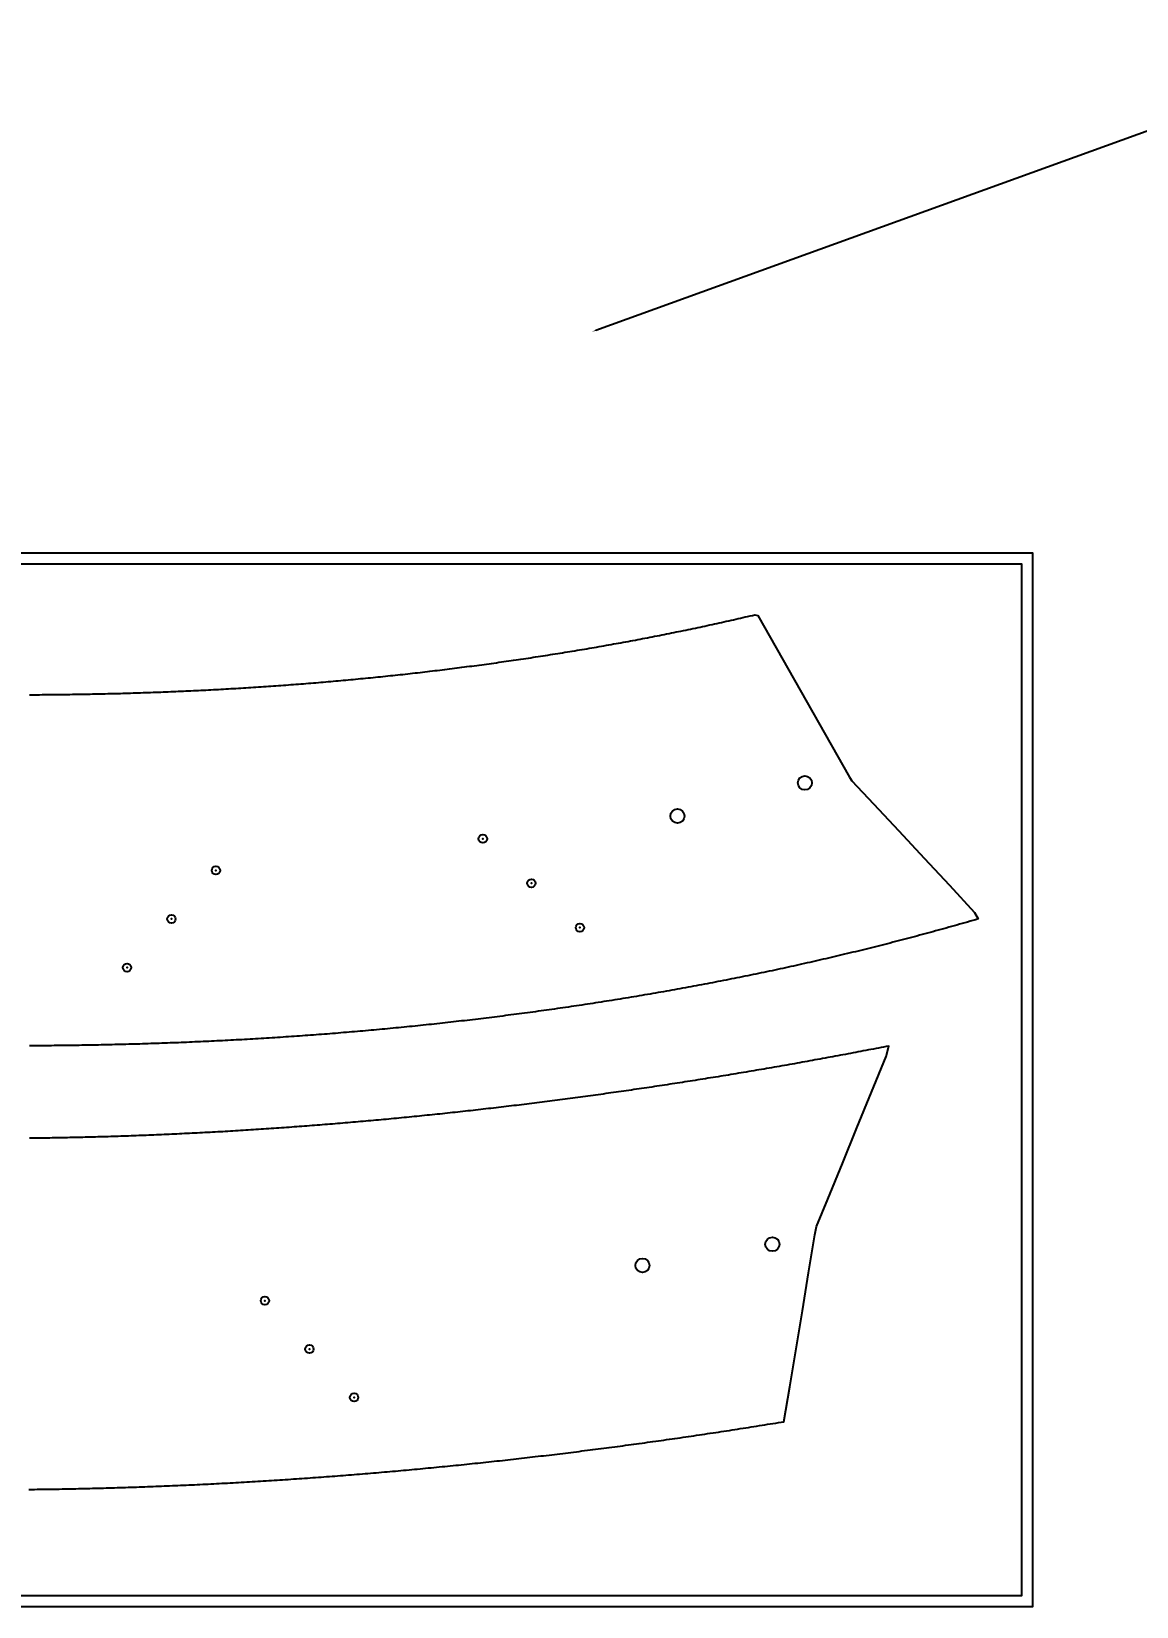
# Model space of a CAD drawing. Extents: x 15 to 497, y 19 to 601.
# Drawn here: x 187.5 to 237.9, y 81.1 to 152.8 of the extents above; entities that cross this region are included whole.
import ezdxf

# ---------------------------------------------------------------- set-up
doc = ezdxf.new("R2010")
doc.units = 0
doc.header["$PDMODE"] = 32
doc.header["$PDSIZE"] = 0.38
doc.layers.get('0').update_dxf_attribs({"linetype": 'CONTINUOUS'})
for name, color, linetype in [('ANNOTATION', 7, 'CONTINUOUS'), ('CUT_SHEET', 1, 'CONTINUOUS'), ('DRILLING', 3, 'CONTINUOUS'), ('ENGRAVE', 4, 'CONTINUOUS')]:
    doc.layers.add(name, color=color, linetype=linetype)

# ---------------------------------------------------------------- blocks, each defined once
blk = doc.blocks.new('*U773')
at = {"layer": 'ENGRAVE'}
blk.add_point((0, 0), dxfattribs=at)
blk = doc.blocks.new('*U774')
at = {"layer": 'ENGRAVE', "color": 0, "linetype": 'BYBLOCK'}
for p in [(0, 0), (3, 0), (6, 0)]:
    blk.add_blockref('*U773', p, dxfattribs=at)
blk = doc.blocks.new('*U791')
at = {"layer": 'ENGRAVE'}
blk.add_point((0, 0), dxfattribs=at)
blk = doc.blocks.new('*U792')
at = {"layer": 'ENGRAVE', "color": 0, "linetype": 'BYBLOCK'}
for p in [(0, 0), (3, 0), (6, 0)]:
    blk.add_blockref('*U791', p, dxfattribs=at)
blk = doc.blocks.new('*U793')
at = {"layer": 'ENGRAVE'}
blk.add_point((0, 0), dxfattribs=at)
blk = doc.blocks.new('*U794')
at = {"layer": 'ENGRAVE', "color": 0, "linetype": 'BYBLOCK'}
for p in [(0, 0), (3, 0), (6, 0)]:
    blk.add_blockref('*U793', p, dxfattribs=at)
blk = doc.blocks.new('*U869')
at = {"layer": 'ANNOTATION', "linetype": 'BYBLOCK'}
blk.add_line((244.751, 150.618), (245.111, 150.618), dxfattribs=at)
blk.add_lwpolyline([(213.248, 139.222), (244.751, 150.618)], dxfattribs=at)
at = {"layer": 'ANNOTATION'}
blk.add_solid([(213.258, 139.194), (213.079, 139.161), (213.238, 139.25)], dxfattribs=at)
blk.add_text('8 Sheets Total - Arch #21', height=4, dxfattribs=at).set_placement((244.929, 148.627))

msp = doc.modelspace()

# ---------------------------------------------------------------- linework, layer by layer
for points in [[(187.426, 122.614, 0), (187.541, 122.614, 0), (187.657, 122.615, 0), (187.772, 122.615, 0), (187.888, 122.616, 0), (188.003, 122.617, 0), (188.118, 122.618, 0), (188.234, 122.619, 0), (188.349, 122.62, 0), (188.464, 122.621, 0), (188.58, 122.622, 0), (188.695, 122.623, 0), (188.81, 122.624, 0), (188.926, 122.626, 0), (189.041, 122.627, 0), (189.156, 122.628, 0), (189.272, 122.63, 0), (189.387, 122.632, 0), (189.502, 122.633, 0), (189.617, 122.635, 0), (189.733, 122.637, 0), (189.848, 122.639, 0), (189.963, 122.641, 0), (190.078, 122.643, 0), (190.193, 122.645, 0), (190.308, 122.648, 0), (190.423, 122.65, 0), (190.539, 122.652, 0), (190.654, 122.655, 0), (190.769, 122.657, 0), (190.884, 122.66, 0), (190.999, 122.663, 0), (191.114, 122.665, 0), (191.229, 122.668, 0), (191.344, 122.671, 0), (191.459, 122.674, 0), (191.574, 122.677, 0), (191.689, 122.681, 0), (191.804, 122.684, 0), (191.918, 122.687, 0), (192.033, 122.691, 0), (192.148, 122.694, 0), (192.263, 122.698, 0), (192.378, 122.701, 0), (192.493, 122.705, 0), (192.608, 122.709, 0), (192.722, 122.713, 0), (192.837, 122.717, 0), (192.952, 122.721, 0), (193.067, 122.725, 0), (193.181, 122.729, 0), (193.296, 122.733, 0), (193.411, 122.737, 0), (193.525, 122.742, 0), (193.64, 122.746, 0), (193.755, 122.751, 0), (193.869, 122.756, 0), (193.984, 122.76, 0), (194.098, 122.765, 0), (194.213, 122.77, 0), (194.327, 122.775, 0), (194.442, 122.78, 0), (194.556, 122.785, 0), (194.671, 122.79, 0), (194.785, 122.796, 0), (194.9, 122.801, 0), (195.014, 122.806, 0), (195.128, 122.812, 0), (195.243, 122.818, 0), (195.357, 122.823, 0), (195.472, 122.829, 0), (195.586, 122.835, 0), (195.7, 122.841, 0), (195.814, 122.847, 0), (195.929, 122.853, 0), (196.043, 122.859, 0), (196.157, 122.865, 0), (196.271, 122.872, 0), (196.385, 122.878, 0), (196.5, 122.885, 0), (196.614, 122.891, 0), (196.728, 122.898, 0), (196.842, 122.905, 0), (196.956, 122.911, 0), (197.07, 122.918, 0), (197.184, 122.925, 0), (197.298, 122.932, 0), (197.412, 122.939, 0), (197.526, 122.947, 0), (197.64, 122.954, 0), (197.754, 122.961, 0), (197.868, 122.969, 0), (197.982, 122.976, 0), (198.096, 122.984, 0), (198.21, 122.992, 0), (198.324, 122.999, 0), (198.437, 123.007, 0), (198.551, 123.015, 0), (198.665, 123.023, 0), (198.779, 123.031, 0), (198.892, 123.04, 0), (199.006, 123.048, 0), (199.12, 123.056, 0), (199.234, 123.065, 0), (199.347, 123.073, 0), (199.461, 123.082, 0), (199.575, 123.091, 0), (199.688, 123.099, 0), (199.802, 123.108, 0), (199.915, 123.117, 0), (200.029, 123.126, 0), (200.142, 123.135, 0), (200.256, 123.144, 0), (200.369, 123.154, 0), (200.483, 123.163, 0), (200.596, 123.173, 0), (200.71, 123.182, 0), (200.823, 123.192, 0), (200.937, 123.201, 0), (201.05, 123.211, 0), (201.163, 123.221, 0), (201.277, 123.231, 0), (201.39, 123.241, 0), (201.503, 123.251, 0), (201.617, 123.261, 0), (201.73, 123.272, 0), (201.843, 123.282, 0), (201.956, 123.292, 0), (202.07, 123.303, 0), (202.183, 123.313, 0), (202.296, 123.324, 0), (202.409, 123.335, 0), (202.522, 123.346, 0), (202.635, 123.357, 0), (202.748, 123.368, 0), (202.861, 123.379, 0), (202.974, 123.39, 0), (203.087, 123.401, 0), (203.2, 123.413, 0), (203.313, 123.424, 0), (203.426, 123.436, 0), (203.539, 123.447, 0), (203.652, 123.459, 0), (203.765, 123.471, 0), (203.878, 123.483, 0), (203.991, 123.495, 0), (204.104, 123.507, 0), (204.217, 123.519, 0), (204.329, 123.531, 0), (204.442, 123.543, 0), (204.555, 123.556, 0), (204.668, 123.568, 0), (204.78, 123.581, 0), (204.893, 123.594, 0), (205.006, 123.606, 0), (205.118, 123.619, 0), (205.231, 123.632, 0), (205.344, 123.645, 0), (205.456, 123.658, 0), (205.569, 123.671, 0), (205.681, 123.685, 0), (205.794, 123.698, 0), (205.906, 123.711, 0), (206.019, 123.725, 0), (206.131, 123.738, 0), (206.244, 123.752, 0), (206.356, 123.766, 0), (206.469, 123.78, 0), (206.581, 123.794, 0), (206.694, 123.808, 0), (206.806, 123.822, 0), (206.918, 123.836, 0), (207.031, 123.85, 0), (207.143, 123.865, 0), (207.255, 123.879, 0), (207.367, 123.894, 0), (207.48, 123.908, 0), (207.592, 123.923, 0), (207.704, 123.938, 0), (207.816, 123.953, 0), (207.928, 123.968, 0), (208.041, 123.983, 0), (208.153, 123.998, 0), (208.265, 124.013, 0), (208.377, 124.028, 0), (208.489, 124.044, 0), (208.601, 124.059, 0), (208.713, 124.075, 0), (208.825, 124.091, 0), (208.937, 124.106, 0), (209.049, 124.122, 0), (209.161, 124.138, 0), (209.273, 124.154, 0), (209.384, 124.17, 0), (209.496, 124.187, 0), (209.608, 124.203, 0), (209.72, 124.219, 0), (209.832, 124.236, 0), (209.943, 124.252, 0), (210.055, 124.269, 0), (210.167, 124.286, 0), (210.278, 124.302, 0), (210.39, 124.319, 0), (210.501, 124.336, 0), (210.613, 124.353, 0), (210.724, 124.37, 0), (210.836, 124.388, 0), (210.947, 124.405, 0), (211.059, 124.422, 0), (211.17, 124.44, 0), (211.282, 124.458, 0), (211.393, 124.475, 0), (211.504, 124.493, 0), (211.615, 124.511, 0), (211.727, 124.529, 0), (211.838, 124.547, 0), (211.949, 124.565, 0), (212.06, 124.583, 0), (212.171, 124.602, 0), (212.282, 124.62, 0), (212.393, 124.638, 0), (212.504, 124.657, 0), (212.615, 124.676, 0), (212.726, 124.694, 0), (212.837, 124.713, 0), (212.947, 124.732, 0), (213.058, 124.751, 0), (213.169, 124.77, 0), (213.279, 124.789, 0), (213.39, 124.809, 0), (213.501, 124.828, 0), (213.611, 124.847, 0), (213.722, 124.867, 0), (213.832, 124.887, 0), (213.943, 124.906, 0), (214.053, 124.926, 0), (214.163, 124.946, 0), (214.273, 124.966, 0), (214.384, 124.986, 0), (214.494, 125.006, 0), (214.604, 125.027, 0), (214.714, 125.047, 0), (214.824, 125.067, 0), (214.934, 125.088, 0), (215.044, 125.108, 0), (215.154, 125.129, 0), (215.264, 125.15, 0), (215.374, 125.171, 0), (215.484, 125.192, 0), (215.593, 125.213, 0), (215.703, 125.234, 0), (215.813, 125.255, 0), (215.922, 125.277, 0), (216.032, 125.298, 0), (216.142, 125.32, 0), (216.251, 125.341, 0), (216.36, 125.363, 0), (216.47, 125.385, 0), (216.579, 125.407, 0), (216.689, 125.429, 0), (216.798, 125.451, 0), (216.907, 125.473, 0), (217.016, 125.495, 0), (217.125, 125.517, 0), (217.235, 125.54, 0), (217.344, 125.562, 0), (217.453, 125.585, 0), (217.562, 125.608, 0), (217.67, 125.631, 0), (217.779, 125.654, 0), (217.888, 125.677, 0), (217.997, 125.7, 0), (218.106, 125.723, 0), (218.214, 125.746, 0), (218.323, 125.77, 0), (218.432, 125.793, 0), (218.54, 125.817, 0), (218.649, 125.84, 0), (218.757, 125.864, 0), (218.866, 125.888, 0), (218.974, 125.912, 0), (219.082, 125.936, 0), (219.191, 125.96, 0), (219.299, 125.984, 0), (219.407, 126.009, 0), (219.515, 126.033, 0), (219.623, 126.058, 0), (219.731, 126.082, 0), (219.839, 126.107, 0), (219.947, 126.132, 0), (220.055, 126.157, 0), (220.163, 126.182, 0), (220.271, 126.207, 0), (220.379, 126.232, 0), (220.486, 126.257, 0), (220.623, 126.223, 0), (221.459, 124.75, 0), (222.296, 123.277, 0), (223.132, 121.804, 0), (223.968, 120.331, 0), (224.805, 118.859, 0)], [(224.805, 118.859, 0), (224.919, 118.697, 0), (225.894, 117.649, 0), (227.048, 116.409, 0), (228.202, 115.17, 0), (229.356, 113.93, 0), (230.51, 112.69, 0), (230.664, 112.396, 0), (230.543, 112.36, 0), (230.422, 112.325, 0), (230.302, 112.29, 0), (230.181, 112.255, 0), (230.06, 112.221, 0), (229.939, 112.186, 0), (229.818, 112.152, 0), (229.697, 112.117, 0), (229.576, 112.083, 0), (229.455, 112.049, 0), (229.334, 112.015, 0), (229.212, 111.981, 0), (229.091, 111.948, 0), (228.97, 111.914, 0), (228.849, 111.881, 0), (228.727, 111.847, 0), (228.606, 111.814, 0), (228.485, 111.781, 0), (228.363, 111.748, 0), (228.242, 111.715, 0), (228.12, 111.682, 0), (227.999, 111.65, 0), (227.877, 111.617, 0), (227.756, 111.585, 0), (227.634, 111.553, 0), (227.513, 111.521, 0), (227.391, 111.489, 0), (227.269, 111.457, 0), (227.148, 111.425, 0), (227.026, 111.393, 0), (226.904, 111.362, 0), (226.782, 111.33, 0), (226.661, 111.299, 0), (226.539, 111.268, 0), (226.417, 111.237, 0), (226.295, 111.206, 0), (226.173, 111.175, 0), (226.051, 111.144, 0), (225.929, 111.114, 0), (225.807, 111.083, 0), (225.685, 111.053, 0), (225.563, 111.023, 0), (225.441, 110.993, 0), (225.318, 110.963, 0), (225.196, 110.933, 0), (225.074, 110.903, 0), (224.952, 110.874, 0), (224.83, 110.844, 0), (224.707, 110.815, 0), (224.585, 110.785, 0), (224.463, 110.756, 0), (224.34, 110.727, 0), (224.218, 110.698, 0), (224.095, 110.669, 0), (223.973, 110.641, 0), (223.85, 110.612, 0), (223.728, 110.584, 0), (223.605, 110.555, 0), (223.483, 110.527, 0), (223.36, 110.499, 0), (223.238, 110.471, 0), (223.115, 110.443, 0), (222.992, 110.415, 0), (222.87, 110.388, 0), (222.747, 110.36, 0), (222.624, 110.333, 0), (222.501, 110.305, 0), (222.379, 110.278, 0), (222.256, 110.251, 0), (222.133, 110.224, 0), (222.01, 110.197, 0), (221.887, 110.17, 0), (221.764, 110.144, 0), (221.641, 110.117, 0), (221.519, 110.091, 0), (221.396, 110.065, 0), (221.273, 110.038, 0), (221.15, 110.012, 0), (221.026, 109.986, 0), (220.903, 109.961, 0), (220.78, 109.935, 0), (220.657, 109.909, 0), (220.534, 109.884, 0), (220.411, 109.858, 0), (220.288, 109.833, 0), (220.165, 109.808, 0), (220.041, 109.783, 0), (219.918, 109.758, 0), (219.795, 109.733, 0), (219.671, 109.708, 0), (219.548, 109.684, 0), (219.425, 109.659, 0), (219.301, 109.635, 0), (219.178, 109.61, 0), (219.055, 109.586, 0), (218.931, 109.562, 0), (218.808, 109.538, 0), (218.684, 109.514, 0), (218.561, 109.49, 0), (218.437, 109.467, 0), (218.314, 109.443, 0), (218.19, 109.42, 0), (218.067, 109.396, 0), (217.943, 109.373, 0), (217.82, 109.35, 0), (217.696, 109.327, 0), (217.572, 109.304, 0), (217.449, 109.281, 0), (217.325, 109.259, 0), (217.201, 109.236, 0), (217.077, 109.214, 0), (216.954, 109.191, 0), (216.83, 109.169, 0), (216.706, 109.147, 0), (216.582, 109.125, 0), (216.459, 109.103, 0), (216.335, 109.081, 0), (216.211, 109.059, 0), (216.087, 109.038, 0), (215.963, 109.016, 0), (215.839, 108.995, 0), (215.715, 108.973, 0), (215.591, 108.952, 0), (215.467, 108.931, 0), (215.343, 108.91, 0), (215.219, 108.889, 0), (215.095, 108.868, 0), (214.971, 108.847, 0), (214.847, 108.827, 0), (214.723, 108.806, 0), (214.599, 108.786, 0), (214.475, 108.766, 0), (214.351, 108.745, 0), (214.227, 108.725, 0), (214.103, 108.705, 0), (213.978, 108.685, 0), (213.854, 108.666, 0), (213.73, 108.646, 0), (213.606, 108.626, 0), (213.482, 108.607, 0), (213.357, 108.588, 0), (213.233, 108.568, 0), (213.109, 108.549, 0), (212.985, 108.53, 0), (212.86, 108.511, 0), (212.736, 108.492, 0), (212.612, 108.473, 0), (212.487, 108.455, 0), (212.363, 108.436, 0), (212.239, 108.418, 0), (212.114, 108.399, 0), (211.99, 108.381, 0), (211.865, 108.363, 0), (211.741, 108.345, 0), (211.616, 108.327, 0), (211.492, 108.309, 0), (211.367, 108.291, 0), (211.243, 108.273, 0), (211.118, 108.256, 0), (210.994, 108.238, 0), (210.869, 108.221, 0), (210.745, 108.204, 0), (210.62, 108.186, 0), (210.496, 108.169, 0), (210.371, 108.152, 0), (210.247, 108.135, 0), (210.122, 108.119, 0), (209.997, 108.102, 0), (209.873, 108.085, 0), (209.748, 108.069, 0), (209.623, 108.052, 0), (209.499, 108.036, 0), (209.374, 108.02, 0), (209.249, 108.004, 0), (209.125, 107.988, 0), (209, 107.972, 0), (208.875, 107.956, 0), (208.75, 107.94, 0), (208.626, 107.925, 0), (208.501, 107.909, 0), (208.376, 107.894, 0), (208.251, 107.878, 0), (208.126, 107.863, 0), (208.002, 107.848, 0), (207.877, 107.833, 0), (207.752, 107.818, 0), (207.627, 107.803, 0), (207.502, 107.788, 0), (207.377, 107.774, 0), (207.252, 107.759, 0), (207.128, 107.745, 0), (207.003, 107.73, 0), (206.878, 107.716, 0), (206.753, 107.702, 0), (206.628, 107.688, 0), (206.503, 107.674, 0), (206.378, 107.66, 0), (206.253, 107.646, 0), (206.128, 107.632, 0), (206.003, 107.619, 0), (205.878, 107.605, 0), (205.753, 107.592, 0), (205.628, 107.579, 0), (205.503, 107.565, 0), (205.378, 107.552, 0), (205.253, 107.539, 0), (205.128, 107.526, 0), (205.003, 107.513, 0), (204.877, 107.501, 0), (204.752, 107.488, 0), (204.627, 107.475, 0), (204.502, 107.463, 0), (204.377, 107.451, 0), (204.252, 107.438, 0), (204.127, 107.426, 0), (204.001, 107.414, 0), (203.876, 107.402, 0), (203.751, 107.39, 0), (203.626, 107.378, 0), (203.501, 107.367, 0), (203.376, 107.355, 0), (203.25, 107.344, 0), (203.125, 107.332, 0), (203, 107.321, 0), (202.875, 107.31, 0), (202.749, 107.299, 0), (202.624, 107.287, 0), (202.499, 107.277, 0), (202.374, 107.266, 0), (202.248, 107.255, 0), (202.123, 107.244, 0), (201.998, 107.234, 0), (201.872, 107.223, 0), (201.747, 107.213, 0), (201.622, 107.203, 0), (201.496, 107.192, 0), (201.371, 107.182, 0), (201.246, 107.172, 0), (201.12, 107.162, 0), (200.995, 107.152, 0), (200.87, 107.143, 0), (200.744, 107.133, 0), (200.619, 107.124, 0), (200.493, 107.114, 0), (200.368, 107.105, 0), (200.243, 107.095, 0), (200.117, 107.086, 0), (199.992, 107.077, 0), (199.866, 107.068, 0), (199.741, 107.059, 0), (199.616, 107.05, 0), (199.49, 107.042, 0), (199.365, 107.033, 0), (199.239, 107.025, 0), (199.114, 107.016, 0), (198.988, 107.008, 0), (198.863, 107, 0), (198.737, 106.991, 0), (198.612, 106.983, 0), (198.486, 106.975, 0), (198.361, 106.967, 0), (198.235, 106.96, 0), (198.11, 106.952, 0), (197.984, 106.944, 0), (197.859, 106.937, 0), (197.733, 106.929, 0), (197.608, 106.922, 0), (197.482, 106.915, 0), (197.356, 106.907, 0), (197.231, 106.9, 0), (197.105, 106.893, 0), (196.98, 106.886, 0), (196.854, 106.88, 0), (196.729, 106.873, 0), (196.603, 106.866, 0), (196.477, 106.86, 0), (196.352, 106.853, 0), (196.226, 106.847, 0), (196.101, 106.84, 0), (195.975, 106.834, 0), (195.849, 106.828, 0), (195.724, 106.822, 0), (195.598, 106.816, 0), (195.473, 106.81, 0), (195.347, 106.805, 0), (195.221, 106.799, 0), (195.096, 106.793, 0), (194.97, 106.788, 0), (194.844, 106.782, 0), (194.719, 106.777, 0), (194.593, 106.772, 0), (194.467, 106.767, 0), (194.342, 106.762, 0), (194.216, 106.757, 0), (194.09, 106.752, 0), (193.965, 106.747, 0), (193.839, 106.742, 0), (193.713, 106.738, 0), (193.588, 106.733, 0), (193.462, 106.729, 0), (193.336, 106.724, 0), (193.211, 106.72, 0), (193.085, 106.716, 0), (192.959, 106.712, 0), (192.833, 106.708, 0), (192.708, 106.704, 0), (192.582, 106.7, 0), (192.456, 106.696, 0), (192.331, 106.692, 0), (192.205, 106.689, 0), (192.079, 106.685, 0), (191.953, 106.682, 0), (191.828, 106.678, 0), (191.702, 106.675, 0), (191.576, 106.672, 0), (191.451, 106.669, 0), (191.325, 106.666, 0), (191.199, 106.663, 0), (191.073, 106.66, 0), (190.948, 106.657, 0), (190.822, 106.655, 0), (190.696, 106.652, 0), (190.57, 106.65, 0), (190.445, 106.647, 0), (190.319, 106.645, 0), (190.193, 106.643, 0), (190.067, 106.64, 0), (189.942, 106.638, 0), (189.816, 106.636, 0), (189.69, 106.634, 0), (189.564, 106.633, 0), (189.438, 106.631, 0), (189.313, 106.629, 0), (189.187, 106.628, 0), (189.061, 106.626, 0), (188.935, 106.625, 0), (188.81, 106.623, 0), (188.684, 106.622, 0), (188.558, 106.621, 0), (188.432, 106.62, 0), (188.307, 106.619, 0), (188.181, 106.618, 0), (188.055, 106.617, 0), (187.929, 106.616, 0), (187.803, 106.615, 0), (187.678, 106.615, 0), (187.552, 106.614, 0), (187.426, 106.614, 0)], [(187.406, 86.3973, 0), (187.532, 86.3986, 0), (187.658, 86.4, 0), (187.783, 86.4014, 0), (187.909, 86.403, 0), (188.035, 86.4046, 0), (188.161, 86.4063, 0), (188.287, 86.4081, 0), (188.412, 86.41, 0), (188.538, 86.4119, 0), (188.664, 86.4139, 0), (188.79, 86.416, 0), (188.915, 86.4182, 0), (189.041, 86.4205, 0), (189.167, 86.4228, 0), (189.293, 86.4252, 0), (189.418, 86.4277, 0), (189.544, 86.4303, 0), (189.67, 86.4329, 0), (189.795, 86.4356, 0), (189.921, 86.4384, 0), (190.047, 86.4413, 0), (190.173, 86.4443, 0), (190.298, 86.4473, 0), (190.424, 86.4504, 0), (190.55, 86.4536, 0), (190.676, 86.4569, 0), (190.801, 86.4602, 0), (190.927, 86.4636, 0), (191.053, 86.4671, 0), (191.178, 86.4707, 0), (191.304, 86.4743, 0), (191.43, 86.4781, 0), (191.555, 86.4819, 0), (191.681, 86.4857, 0), (191.807, 86.4897, 0), (191.933, 86.4937, 0), (192.058, 86.4978, 0), (192.184, 86.502, 0), (192.31, 86.5063, 0), (192.435, 86.5106, 0), (192.561, 86.515, 0), (192.687, 86.5195, 0), (192.812, 86.5241, 0), (192.938, 86.5287, 0), (193.064, 86.5334, 0), (193.189, 86.5382, 0), (193.315, 86.5431, 0), (193.441, 86.548, 0), (193.566, 86.553, 0), (193.692, 86.5581, 0), (193.817, 86.5633, 0), (193.943, 86.5685, 0), (194.069, 86.5738, 0), (194.194, 86.5792, 0), (194.32, 86.5847, 0), (194.446, 86.5902, 0), (194.571, 86.5958, 0), (194.697, 86.6015, 0), (194.822, 86.6073, 0), (194.948, 86.6131, 0), (195.074, 86.619, 0), (195.199, 86.625, 0), (195.325, 86.6311, 0), (195.45, 86.6372, 0), (195.576, 86.6434, 0), (195.702, 86.6497, 0), (195.827, 86.6561, 0), (195.953, 86.6625, 0), (196.078, 86.669, 0), (196.204, 86.6756, 0), (196.33, 86.6822, 0), (196.455, 86.689, 0), (196.581, 86.6958, 0), (196.706, 86.7026, 0), (196.832, 86.7096, 0), (196.957, 86.7166, 0), (197.083, 86.7237, 0), (197.208, 86.7309, 0), (197.334, 86.7381, 0), (197.459, 86.7454, 0), (197.585, 86.7528, 0), (197.711, 86.7603, 0), (197.836, 86.7678, 0), (197.962, 86.7754, 0), (198.087, 86.7831, 0), (198.213, 86.7908, 0), (198.338, 86.7986, 0), (198.464, 86.8065, 0), (198.589, 86.8145, 0), (198.715, 86.8225, 0), (198.84, 86.8307, 0), (198.965, 86.8388, 0), (199.091, 86.8471, 0), (199.216, 86.8554, 0), (199.342, 86.8638, 0), (199.467, 86.8723, 0), (199.593, 86.8808, 0), (199.718, 86.8895, 0), (199.844, 86.8981, 0), (199.969, 86.9069, 0), (200.095, 86.9157, 0), (200.22, 86.9246, 0), (200.345, 86.9336, 0), (200.471, 86.9426, 0), (200.596, 86.9518, 0), (200.722, 86.9609, 0), (200.847, 86.9702, 0), (200.972, 86.9795, 0), (201.098, 86.9889, 0), (201.223, 86.9984, 0), (201.349, 87.0079, 0), (201.474, 87.0175, 0), (201.599, 87.0272, 0), (201.725, 87.037, 0), (201.85, 87.0468, 0), (201.975, 87.0567, 0), (202.101, 87.0667, 0), (202.226, 87.0767, 0), (202.351, 87.0868, 0), (202.477, 87.097, 0), (202.602, 87.1072, 0), (202.727, 87.1175, 0), (202.853, 87.1279, 0), (202.978, 87.1384, 0), (203.103, 87.1489, 0), (203.229, 87.1595, 0), (203.354, 87.1701, 0), (203.479, 87.1809, 0), (203.604, 87.1917, 0), (203.73, 87.2025, 0), (203.855, 87.2135, 0), (203.98, 87.2245, 0), (204.105, 87.2356, 0), (204.231, 87.2467, 0), (204.356, 87.2579, 0), (204.481, 87.2692, 0), (204.606, 87.2806, 0), (204.732, 87.292, 0), (204.857, 87.3035, 0), (204.982, 87.315, 0), (205.107, 87.3267, 0), (205.232, 87.3384, 0), (205.358, 87.3501, 0), (205.483, 87.362, 0), (205.608, 87.3739, 0), (205.733, 87.3858, 0), (205.858, 87.3979, 0), (205.983, 87.41, 0), (206.109, 87.4222, 0), (206.234, 87.4344, 0), (206.359, 87.4467, 0), (206.484, 87.4591, 0), (206.609, 87.4715, 0), (206.734, 87.4841, 0), (206.859, 87.4966, 0), (206.984, 87.5093, 0), (207.109, 87.522, 0), (207.235, 87.5348, 0), (207.36, 87.5477, 0), (207.485, 87.5606, 0), (207.61, 87.5736, 0), (207.735, 87.5866, 0), (207.86, 87.5997, 0), (207.985, 87.6129, 0), (208.11, 87.6262, 0), (208.235, 87.6395, 0), (208.36, 87.6529, 0), (208.485, 87.6664, 0), (208.61, 87.6799, 0), (208.735, 87.6935, 0), (208.86, 87.7072, 0), (208.985, 87.7209, 0), (209.11, 87.7347, 0), (209.235, 87.7486, 0), (209.36, 87.7625, 0), (209.485, 87.7765, 0), (209.61, 87.7905, 0), (209.735, 87.8047, 0), (209.86, 87.8189, 0), (209.985, 87.8331, 0), (210.11, 87.8475, 0), (210.234, 87.8619, 0), (210.359, 87.8763, 0), (210.484, 87.8909, 0), (210.609, 87.9055, 0), (210.734, 87.9201, 0), (210.859, 87.9348, 0), (210.984, 87.9496, 0), (211.109, 87.9645, 0), (211.233, 87.9794, 0), (211.358, 87.9944, 0), (211.483, 88.0095, 0), (211.608, 88.0246, 0), (211.733, 88.0398, 0), (211.858, 88.0551, 0), (211.982, 88.0704, 0), (212.107, 88.0858, 0), (212.232, 88.1012, 0), (212.357, 88.1167, 0), (212.482, 88.1323, 0), (212.606, 88.148, 0), (212.731, 88.1637, 0), (212.856, 88.1795, 0), (212.981, 88.1953, 0), (213.105, 88.2112, 0), (213.23, 88.2272, 0), (213.355, 88.2433, 0), (213.479, 88.2594, 0), (213.604, 88.2755, 0), (213.729, 88.2918, 0), (213.853, 88.3081, 0), (213.978, 88.3245, 0), (214.103, 88.3409, 0), (214.227, 88.3574, 0), (214.352, 88.374, 0), (214.477, 88.3906, 0), (214.601, 88.4073, 0), (214.726, 88.424, 0), (214.851, 88.4409, 0), (214.975, 88.4578, 0), (215.1, 88.4747, 0), (215.224, 88.4917, 0), (215.349, 88.5088, 0), (215.474, 88.5259, 0), (215.598, 88.5432, 0), (215.723, 88.5604, 0), (215.847, 88.5778, 0), (215.972, 88.5952, 0), (216.096, 88.6126, 0), (216.221, 88.6302, 0), (216.345, 88.6478, 0), (216.47, 88.6654, 0), (216.594, 88.6832, 0), (216.719, 88.7009, 0), (216.843, 88.7188, 0), (216.968, 88.7367, 0), (217.092, 88.7547, 0), (217.217, 88.7727, 0), (217.341, 88.7908, 0), (217.465, 88.809, 0), (217.59, 88.8272, 0), (217.714, 88.8455, 0), (217.839, 88.8639, 0), (217.963, 88.8823, 0), (218.087, 88.9008, 0), (218.212, 88.9194, 0), (218.336, 88.938, 0), (218.46, 88.9567, 0), (218.585, 88.9754, 0), (218.709, 88.9942, 0), (218.833, 89.0131, 0), (218.958, 89.032, 0), (219.082, 89.051, 0), (219.206, 89.07, 0), (219.331, 89.0892, 0), (219.455, 89.1083, 0), (219.579, 89.1276, 0), (219.703, 89.1469, 0), (219.828, 89.1663, 0), (219.952, 89.1857, 0), (220.076, 89.2052, 0), (220.2, 89.2247, 0), (220.325, 89.2444, 0), (220.449, 89.2641, 0), (220.573, 89.2838, 0), (220.697, 89.3036, 0), (220.821, 89.3235, 0), (220.945, 89.3434, 0), (221.07, 89.3634, 0), (221.194, 89.3835, 0), (221.318, 89.4036, 0), (221.442, 89.4238, 0), (221.566, 89.444, 0), (221.69, 89.4643, 0), (221.814, 89.4847, 0), (222.085, 91.0658, 0), (222.371, 92.7978, 0), (222.656, 94.5298, 0), (222.941, 96.2618, 0), (223.227, 97.9938, 0), (223.306, 98.3831, 0), (223.815, 99.6297, 0), (224.479, 101.254, 0), (225.144, 102.879, 0), (225.809, 104.504, 0), (226.473, 106.128, 0), (226.594, 106.604, 0), (226.478, 106.581, 0), (226.362, 106.558, 0), (226.246, 106.536, 0), (226.13, 106.513, 0), (226.014, 106.491, 0), (225.898, 106.468, 0), (225.782, 106.446, 0), (225.667, 106.423, 0), (225.551, 106.401, 0), (225.435, 106.379, 0), (225.319, 106.357, 0), (225.203, 106.335, 0), (225.087, 106.313, 0), (224.971, 106.291, 0), (224.855, 106.269, 0), (224.739, 106.247, 0), (224.623, 106.225, 0), (224.507, 106.203, 0), (224.391, 106.182, 0), (224.275, 106.16, 0), (224.159, 106.138, 0), (224.043, 106.117, 0), (223.927, 106.095, 0), (223.811, 106.074, 0), (223.695, 106.052, 0), (223.579, 106.031, 0), (223.463, 106.01, 0), (223.347, 105.989, 0), (223.231, 105.968, 0), (223.115, 105.946, 0), (222.999, 105.925, 0), (222.883, 105.904, 0), (222.767, 105.884, 0), (222.651, 105.863, 0), (222.534, 105.842, 0), (222.418, 105.821, 0), (222.302, 105.8, 0), (222.186, 105.78, 0), (222.07, 105.759, 0), (221.954, 105.739, 0), (221.838, 105.718, 0), (221.722, 105.698, 0), (221.606, 105.678, 0), (221.49, 105.657, 0), (221.373, 105.637, 0), (221.257, 105.617, 0), (221.141, 105.597, 0), (221.025, 105.577, 0), (220.909, 105.557, 0), (220.793, 105.537, 0), (220.677, 105.517, 0), (220.561, 105.497, 0), (220.444, 105.477, 0), (220.328, 105.458, 0), (220.212, 105.438, 0), (220.096, 105.419, 0), (219.98, 105.399, 0), (219.864, 105.38, 0), (219.747, 105.36, 0), (219.631, 105.341, 0), (219.515, 105.322, 0), (219.399, 105.302, 0), (219.283, 105.283, 0), (219.166, 105.264, 0), (219.05, 105.245, 0), (218.934, 105.226, 0), (218.818, 105.207, 0), (218.702, 105.188, 0), (218.585, 105.169, 0), (218.469, 105.151, 0), (218.353, 105.132, 0), (218.237, 105.113, 0), (218.12, 105.095, 0), (218.004, 105.076, 0), (217.888, 105.058, 0), (217.772, 105.039, 0), (217.655, 105.021, 0), (217.539, 105.003, 0), (217.423, 104.985, 0), (217.307, 104.966, 0), (217.19, 104.948, 0), (217.074, 104.93, 0), (216.958, 104.912, 0), (216.842, 104.894, 0), (216.725, 104.877, 0), (216.609, 104.859, 0), (216.493, 104.841, 0), (216.376, 104.823, 0), (216.26, 104.806, 0), (216.144, 104.788, 0), (216.028, 104.771, 0), (215.911, 104.753, 0), (215.795, 104.736, 0), (215.679, 104.719, 0), (215.562, 104.701, 0), (215.446, 104.684, 0), (215.33, 104.667, 0), (215.213, 104.65, 0), (215.097, 104.633, 0), (214.981, 104.616, 0), (214.864, 104.599, 0), (214.748, 104.582, 0), (214.632, 104.565, 0), (214.515, 104.549, 0), (214.399, 104.532, 0), (214.283, 104.515, 0), (214.166, 104.499, 0), (214.05, 104.482, 0), (213.934, 104.466, 0), (213.817, 104.45, 0), (213.701, 104.433, 0), (213.584, 104.417, 0), (213.468, 104.401, 0), (213.352, 104.385, 0), (213.235, 104.369, 0), (213.119, 104.353, 0), (213.003, 104.337, 0), (212.886, 104.321, 0), (212.77, 104.305, 0), (212.653, 104.289, 0), (212.537, 104.274, 0), (212.421, 104.258, 0), (212.304, 104.243, 0), (212.188, 104.227, 0), (212.071, 104.212, 0), (211.955, 104.196, 0), (211.839, 104.181, 0), (211.722, 104.166, 0), (211.606, 104.15, 0), (211.489, 104.135, 0), (211.373, 104.12, 0), (211.257, 104.105, 0), (211.14, 104.09, 0), (211.024, 104.075, 0), (210.907, 104.06, 0), (210.791, 104.046, 0), (210.674, 104.031, 0), (210.558, 104.016, 0), (210.442, 104.002, 0), (210.325, 103.987, 0), (210.209, 103.973, 0), (210.092, 103.958, 0), (209.976, 103.944, 0), (209.859, 103.93, 0), (209.743, 103.916, 0), (209.627, 103.901, 0), (209.51, 103.887, 0), (209.394, 103.873, 0), (209.277, 103.859, 0), (209.161, 103.845, 0), (209.044, 103.832, 0), (208.928, 103.818, 0), (208.811, 103.804, 0), (208.695, 103.79, 0), (208.578, 103.777, 0), (208.462, 103.763, 0), (208.346, 103.75, 0), (208.229, 103.736, 0), (208.113, 103.723, 0), (207.996, 103.71, 0), (207.88, 103.697, 0), (207.763, 103.683, 0), (207.647, 103.67, 0), (207.53, 103.657, 0), (207.414, 103.644, 0), (207.297, 103.631, 0), (207.181, 103.619, 0), (207.064, 103.606, 0), (206.948, 103.593, 0), (206.832, 103.581, 0), (206.715, 103.568, 0), (206.599, 103.555, 0), (206.482, 103.543, 0), (206.366, 103.531, 0), (206.249, 103.518, 0), (206.133, 103.506, 0), (206.016, 103.494, 0), (205.9, 103.482, 0), (205.783, 103.47, 0), (205.667, 103.458, 0), (205.55, 103.446, 0), (205.434, 103.434, 0), (205.318, 103.422, 0), (205.201, 103.41, 0), (205.085, 103.398, 0), (204.968, 103.387, 0), (204.852, 103.375, 0), (204.735, 103.364, 0), (204.619, 103.352, 0), (204.502, 103.341, 0), (204.386, 103.33, 0), (204.269, 103.318, 0), (204.153, 103.307, 0), (204.037, 103.296, 0), (203.92, 103.285, 0), (203.804, 103.274, 0), (203.687, 103.263, 0), (203.571, 103.252, 0), (203.454, 103.242, 0), (203.338, 103.231, 0), (203.221, 103.22, 0), (203.105, 103.21, 0), (202.989, 103.199, 0), (202.872, 103.189, 0), (202.756, 103.178, 0), (202.639, 103.168, 0), (202.523, 103.158, 0), (202.406, 103.147, 0), (202.29, 103.137, 0), (202.174, 103.127, 0), (202.057, 103.117, 0), (201.941, 103.107, 0), (201.824, 103.097, 0), (201.708, 103.087, 0), (201.591, 103.078, 0), (201.475, 103.068, 0), (201.359, 103.058, 0), (201.242, 103.049, 0), (201.126, 103.039, 0), (201.009, 103.03, 0), (200.893, 103.021, 0), (200.777, 103.011, 0), (200.66, 103.002, 0), (200.544, 102.993, 0), (200.427, 102.984, 0), (200.311, 102.975, 0), (200.195, 102.966, 0), (200.078, 102.957, 0), (199.962, 102.948, 0), (199.846, 102.94, 0), (199.729, 102.931, 0), (199.613, 102.922, 0), (199.496, 102.914, 0), (199.38, 102.905, 0), (199.264, 102.897, 0), (199.147, 102.888, 0), (199.031, 102.88, 0), (198.915, 102.872, 0), (198.798, 102.864, 0), (198.682, 102.856, 0), (198.566, 102.848, 0), (198.449, 102.84, 0), (198.333, 102.832, 0), (198.217, 102.824, 0), (198.1, 102.816, 0), (197.984, 102.809, 0), (197.868, 102.801, 0), (197.751, 102.793, 0), (197.635, 102.786, 0), (197.519, 102.778, 0), (197.403, 102.771, 0), (197.286, 102.764, 0), (197.17, 102.757, 0), (197.054, 102.75, 0), (196.937, 102.742, 0), (196.821, 102.735, 0), (196.705, 102.729, 0), (196.589, 102.722, 0), (196.472, 102.715, 0), (196.356, 102.708, 0), (196.24, 102.701, 0), (196.124, 102.695, 0), (196.007, 102.688, 0), (195.891, 102.682, 0), (195.775, 102.675, 0), (195.659, 102.669, 0), (195.543, 102.663, 0), (195.426, 102.657, 0), (195.31, 102.651, 0), (195.194, 102.645, 0), (195.078, 102.639, 0), (194.962, 102.633, 0), (194.845, 102.627, 0), (194.729, 102.621, 0), (194.613, 102.615, 0), (194.497, 102.61, 0), (194.381, 102.604, 0), (194.265, 102.599, 0), (194.148, 102.593, 0), (194.032, 102.588, 0), (193.916, 102.583, 0), (193.8, 102.577, 0), (193.684, 102.572, 0), (193.568, 102.567, 0), (193.452, 102.562, 0), (193.336, 102.557, 0), (193.219, 102.552, 0), (193.103, 102.547, 0), (192.987, 102.543, 0), (192.871, 102.538, 0), (192.755, 102.533, 0), (192.639, 102.529, 0), (192.523, 102.524, 0), (192.407, 102.52, 0), (192.291, 102.516, 0), (192.175, 102.511, 0), (192.059, 102.507, 0), (191.943, 102.503, 0), (191.827, 102.499, 0), (191.711, 102.495, 0), (191.595, 102.491, 0), (191.479, 102.487, 0), (191.363, 102.484, 0), (191.247, 102.48, 0), (191.131, 102.476, 0), (191.015, 102.473, 0), (190.899, 102.469, 0), (190.783, 102.466, 0), (190.667, 102.463, 0), (190.551, 102.459, 0), (190.435, 102.456, 0), (190.319, 102.453, 0), (190.203, 102.45, 0), (190.087, 102.447, 0), (189.972, 102.444, 0), (189.856, 102.441, 0), (189.74, 102.438, 0), (189.624, 102.436, 0), (189.508, 102.433, 0), (189.392, 102.431, 0), (189.276, 102.428, 0), (189.161, 102.426, 0), (189.045, 102.423, 0), (188.929, 102.421, 0), (188.813, 102.419, 0), (188.697, 102.417, 0), (188.581, 102.415, 0), (188.466, 102.413, 0), (188.35, 102.411, 0), (188.234, 102.409, 0), (188.118, 102.407, 0), (188.003, 102.406, 0), (187.887, 102.404, 0), (187.771, 102.402, 0), (187.656, 102.401, 0), (187.54, 102.4, 0), (187.424, 102.398, 0)]]:
    msp.add_polyline3d(points)
at = {"layer": 'CUT_SHEET'}
for points in [[(137.1559, 129.0613), (137.1559, 81.0613), (233.1559, 81.0613), (233.1559, 129.0613)], [(137.6559, 128.5613), (137.6559, 81.5613), (232.6559, 81.5613), (232.6559, 128.5613)]]:
    msp.add_lwpolyline(points, close=True, dxfattribs=at)
at = {"layer": 'DRILLING'}
for centre in [(222.7709, 118.5967), (216.9643, 117.0853), (221.289, 97.5701), (215.3673, 96.6042)]:
    msp.add_circle(centre, 0.3225, dxfattribs=at)

# ---------------------------------------------------------------- block references
msp.add_blockref('*U869', (0, 0))
at = {"layer": 'ENGRAVE', "xscale": -1}
for name, p, rotation in [('*U794', (212.5181, 111.9988), 317.520854804506), ('*U792', (191.8756, 110.181), 227.5208548045061)]:
    msp.add_blockref(name, p, dxfattribs=dict(at, rotation=rotation))
at = {"layer": 'ENGRAVE', "rotation": 132.6965740703821}
msp.add_blockref('*U774', (202.2264, 90.5879), dxfattribs=at)

doc.saveas('drawing.dxf')
